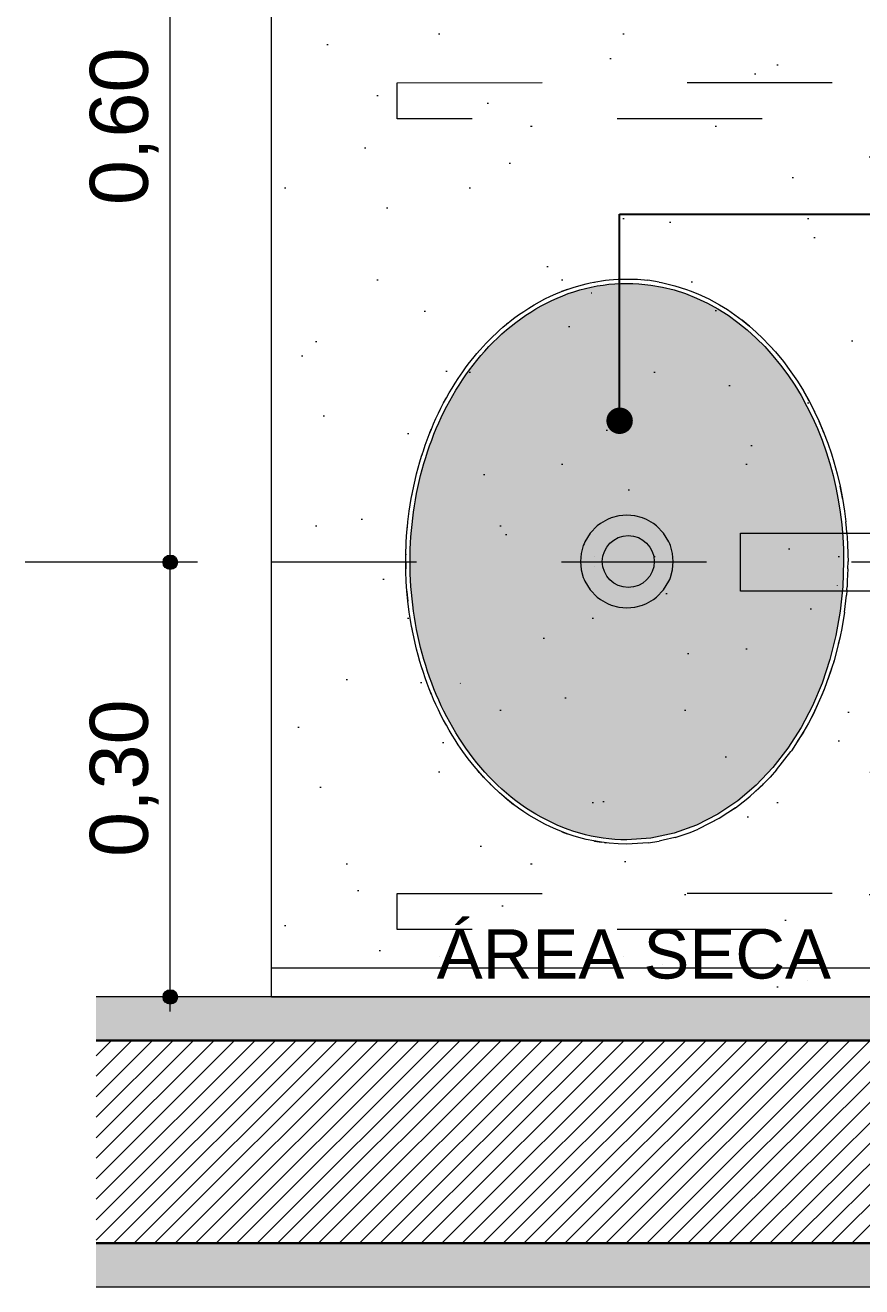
# Model space of a CAD drawing. Header units: metres. Extents: x -1.1 to 45.1, y -1 to 1.8.
# Drawn here: x 8.958 to 9.535, y -0.992 to -0.121 of the extents above; entities that cross this region are included whole.
import ezdxf

# ---------------------------------------------------------------- set-up
doc = ezdxf.new("R2010")
doc.units = ezdxf.units.M
doc.header["$MEASUREMENT"] = 0
doc.linetypes.add('Dashed', pattern=[0.028, 0.018, -0.01])
for name, color, linetype, lineweight, true_color in [('0_Caneta_No__12', 7, 'Continuous', 0, 0x030303), ('COTAS DETALHAMENTO.EXEC_Caneta_No__167', 7, 'Continuous', 0, 0x0035d5), ('COTAS DETALHAMENTO.EXEC_Caneta_No__27', 7, 'Continuous', 0, 0xbd2d17), ('COTAS DETALHAMENTO.EXEC_Caneta_No__97', 7, 'Continuous', 13, 0x6b6b6b), ('EIXO HIDRÁULICO - Executivo.EXEC_Caneta_No__167', 7, 'Continuous', 0, 0x0035d5), ('LOUCAS-METAIS.ARQ_Caneta_No__13', 7, 'Continuous', 0, 0xaaaaaa), ('LOUCAS-METAIS.ARQ_Caneta_No__16', 7, 'Continuous', 0, 0xc9c9c9), ('LOUCAS-METAIS.ARQ_Caneta_No__19', 7, 'Continuous', 0, 0xe9e9e9), ('LOUCAS-METAIS.ARQ_Caneta_No__96', 7, 'Continuous', 0, 0xb6b6b6)]:
    doc.layers.add(name, color=color, linetype=linetype, lineweight=lineweight, true_color=true_color)
doc.layers.add('COTAS DETALHAMENTO.EXEC', color=7, linetype='Continuous')
for name, color, linetype, lineweight in [('PAREDE CONSTRUIR_Caneta_No__241', 7, 'Continuous', 13), ('PAREDE CONSTRUIR_Caneta_No__3', 7, 'Continuous', 30), ('PAREDE CONSTRUIR_Caneta_No__91', 255, 'Continuous', 0)]:
    doc.layers.add(name, color=color, linetype=linetype, lineweight=lineweight)
doc.styles.add('GENERATED_STYLE_1', font='arial.ttf')
doc.dimstyles.new('GENERATED_STYLE__17', dxfattribs={"dimtxt": 0.04, "dimasz": 0.019, "dimexe": 0.18, "dimexo": 0.1, "dimgap": 0, "dimtad": 1, "dimzin": 0, "dimdsep": 46, "dimtxsty": 'GENERATED_STYLE_1', "dimblk": 'ARROWHEAD_11', "dimblk1": 'ARROWHEAD_11', "dimblk2": 'ARROWHEAD_11', "dimcen": 0.09, "dimclrd": 256, "dimclre": 256, "dimclrt": 256, "dimadec": 0, "dimazin": 0, "dimtfac": 1, "dimtdec": 4, "dimtmove": 0, "dimatfit": 3, "dimfxl": 0, "dimtolj": 1, "dimtzin": 0, "dimarcsym": 0})
doc.dimstyles.new('GENERATED_STYLE__19', dxfattribs={"dimtxt": 0.04, "dimasz": 0.019, "dimexe": 0.18, "dimexo": 0.1, "dimgap": 0, "dimtad": 1, "dimzin": 0, "dimdsep": 46, "dimtxsty": 'GENERATED_STYLE_1', "dimblk": 'ARROWHEAD_11', "dimblk1": 'ARROWHEAD_11', "dimblk2": 'ARROWHEAD_11', "dimcen": 0.09, "dimclrd": 256, "dimclre": 256, "dimclrt": 256, "dimadec": 0, "dimazin": 0, "dimtfac": 1, "dimtdec": 4, "dimtmove": 0, "dimatfit": 3, "dimfxl": 0, "dimtolj": 1, "dimtzin": 0, "dimarcsym": 0})
doc.dimstyles.new('GENERATED_STYLE__20', dxfattribs={"dimtxt": 0.18, "dimasz": 0.03648, "dimexe": 0.18, "dimexo": 0.0625, "dimgap": 0, "dimtad": 0, "dimtih": 1, "dimtoh": 1, "dimdec": 4, "dimzin": 0, "dimdsep": 46, "dimcen": 0.09, "dimadec": 0, "dimazin": 0, "dimtfac": 1, "dimtdec": 4, "dimtmove": 0, "dimatfit": 3, "dimldrblk": 'ARROWHEAD_11', "dimfxl": 0, "dimtolj": 1, "dimtzin": 0, "dimarcsym": 0})
pattern_1 = [(45, (9.39229, 0.2758), (-0.0636396, 0.0636396), [0, -0.06, 0, -0.09]), (110, (9.59229, 0.2758), (0.084572, 0.030782), [0, -0.044, 0, -0.076])]

# ---------------------------------------------------------------- blocks, each defined once
blk = doc.blocks.new('*D72', base_point=(9.39229, 0.0758))
at = {"layer": 'COTAS DETALHAMENTO.EXEC_Caneta_No__27', "linetype": 'Continuous', "lineweight": 0, "true_color": 0xbd2d17}
for points in [[(9.79647, -0.77178), (9.79685, -0.77369), (9.79793, -0.77531), (9.79956, -0.7764), (9.80147, -0.77678), (9.80338, -0.7764), (9.80501, -0.77531), (9.80609, -0.77369), (9.80647, -0.77178), (9.80609, -0.76986), (9.80501, -0.76824), (9.80338, -0.76716), (9.80147, -0.76678), (9.79956, -0.76716), (9.79793, -0.76824), (9.79685, -0.76986)], [(9.79647, -0.79178), (9.79685, -0.79369), (9.79793, -0.79531), (9.79956, -0.7964), (9.80147, -0.79678), (9.80338, -0.7964), (9.80501, -0.79531), (9.80609, -0.79369), (9.80647, -0.79178), (9.80609, -0.78986), (9.80501, -0.78824), (9.80338, -0.78716), (9.80147, -0.78678), (9.79956, -0.78716), (9.79793, -0.78824), (9.79685, -0.78986)]]:
    blk.add_hatch(color=22, dxfattribs=at).paths.add_polyline_path(points)
at = {"layer": 'COTAS DETALHAMENTO.EXEC_Caneta_No__27', "color": 22, "linetype": 'Continuous', "lineweight": 0, "true_color": 0xbd2d17}
for p, q in [((9.79647, -0.77178), (9.70147, -0.77178)), ((9.82022, -0.77178), (9.80647, -0.77178)), ((9.80147, -0.78678), (9.80147, -0.77678)), ((9.79647, -0.79178), (9.70147, -0.79178)), ((9.82022, -0.79178), (9.80647, -0.79178)), ((9.80147, -0.80178), (9.80147, -0.79678))]:
    blk.add_line(p, q, dxfattribs=at)
for centre in [(9.80147, -0.77178), (9.80147, -0.79178)]:
    blk.add_circle(centre, 0.005, dxfattribs=at)
at = {"layer": 'COTAS DETALHAMENTO.EXEC_Caneta_No__27', "color": 22, "lineweight": 0, "true_color": 0xbd2d17, "insert": (9.79347, -0.90354), "char_height": 0.04, "attachment_point": 7, "rotation": 90, "style": 'GENERATED_STYLE_1'}
blk.add_mtext('\\A1;{\\pql;\\fArial|b0|i0|c0|p0;\\W1.000000;0,02}', dxfattribs=at)
blk = doc.blocks.new('ARROWHEAD_11')
at = {"color": 0, "linetype": 'Continuous', "lineweight": 0}
blk.add_line((0, 0), (-1, 0), dxfattribs=at)
at = {"color": 0, "linetype": 'Continuous', "lineweight": 0, "const_width": 0.25, "flags": 128}
blk.add_lwpolyline([(-0.125, 0, 1), (0.125, 0, 1)], format="xyb", close=True, dxfattribs=at)
blk = doc.blocks.new('*D73', base_point=(9.39229, 0.0758))
at = {"layer": 'COTAS DETALHAMENTO.EXEC_Caneta_No__27', "linetype": 'Continuous', "lineweight": 0, "true_color": 0xbd2d17}
for points in [[(9.79647, 1.00822), (9.79685, 1.00631), (9.79793, 1.00469), (9.79956, 1.0036), (9.80147, 1.00322), (9.80338, 1.0036), (9.80501, 1.00469), (9.80609, 1.00631), (9.80647, 1.00822), (9.80609, 1.01014), (9.80501, 1.01176), (9.80338, 1.01284), (9.80147, 1.01322), (9.79956, 1.01284), (9.79793, 1.01176), (9.79685, 1.01014)], [(9.79647, -0.77178), (9.79685, -0.77369), (9.79793, -0.77531), (9.79956, -0.7764), (9.80147, -0.77678), (9.80338, -0.7764), (9.80501, -0.77531), (9.80609, -0.77369), (9.80647, -0.77178), (9.80609, -0.76986), (9.80501, -0.76824), (9.80338, -0.76716), (9.80147, -0.76678), (9.79956, -0.76716), (9.79793, -0.76824), (9.79685, -0.76986)]]:
    blk.add_hatch(color=22, dxfattribs=at).paths.add_polyline_path(points)
at = {"layer": 'COTAS DETALHAMENTO.EXEC_Caneta_No__27', "color": 22, "linetype": 'Continuous', "lineweight": 0, "true_color": 0xbd2d17}
for p, q in [((9.80147, 1.01322), (9.80147, 1.01822)), ((9.79647, 1.00822), (9.70147, 1.00822)), ((9.80147, -0.76678), (9.80147, 1.00322)), ((9.82022, 1.00822), (9.80647, 1.00822)), ((9.79647, -0.77178), (9.70147, -0.77178)), ((9.82022, -0.77178), (9.80647, -0.77178))]:
    blk.add_line(p, q, dxfattribs=at)
for centre in [(9.80147, 1.00822), (9.80147, -0.77178)]:
    blk.add_circle(centre, 0.005, dxfattribs=at)
at = {"layer": 'COTAS DETALHAMENTO.EXEC_Caneta_No__27', "color": 22, "lineweight": 0, "true_color": 0xbd2d17, "insert": (9.79347, 0.06484), "char_height": 0.04, "attachment_point": 7, "rotation": 90, "style": 'GENERATED_STYLE_1'}
blk.add_mtext('\\A1;{\\pql;\\fArial|b0|i0|c0|p0;\\W1.000000;1,78}', dxfattribs=at)
blk = doc.blocks.new('*D74', base_point=(9.39229, 0.0758))
at = {"layer": 'COTAS DETALHAMENTO.EXEC_Caneta_No__27', "linetype": 'Continuous', "lineweight": 0, "true_color": 0xbd2d17}
for points in [[(9.86781, 1.00822), (9.86819, 1.00631), (9.86928, 1.00469), (9.8709, 1.0036), (9.87281, 1.00322), (9.87472, 1.0036), (9.87635, 1.00469), (9.87743, 1.00631), (9.87781, 1.00822), (9.87743, 1.01014), (9.87635, 1.01176), (9.87472, 1.01284), (9.87281, 1.01322), (9.8709, 1.01284), (9.86928, 1.01176), (9.86819, 1.01014)], [(9.86781, -0.79178), (9.86819, -0.79369), (9.86928, -0.79531), (9.8709, -0.7964), (9.87281, -0.79678), (9.87472, -0.7964), (9.87635, -0.79531), (9.87743, -0.79369), (9.87781, -0.79178), (9.87743, -0.78986), (9.87635, -0.78824), (9.87472, -0.78716), (9.87281, -0.78678), (9.8709, -0.78716), (9.86928, -0.78824), (9.86819, -0.78986)]]:
    blk.add_hatch(color=22, dxfattribs=at).paths.add_polyline_path(points)
at = {"layer": 'COTAS DETALHAMENTO.EXEC_Caneta_No__27', "color": 22, "linetype": 'Continuous', "lineweight": 0, "true_color": 0xbd2d17}
for p, q in [((9.87281, 1.01322), (9.87281, 1.01822)), ((9.86781, 1.00822), (9.77281, 1.00822)), ((9.87281, -0.78678), (9.87281, 1.00322)), ((9.89156, 1.00822), (9.87781, 1.00822)), ((9.86781, -0.79178), (9.77281, -0.79178)), ((9.89156, -0.79178), (9.87781, -0.79178)), ((9.87281, -0.80178), (9.87281, -0.79678))]:
    blk.add_line(p, q, dxfattribs=at)
for centre in [(9.87281, 1.00822), (9.87281, -0.79178)]:
    blk.add_circle(centre, 0.005, dxfattribs=at)
at = {"layer": 'COTAS DETALHAMENTO.EXEC_Caneta_No__27', "color": 22, "lineweight": 0, "true_color": 0xbd2d17, "insert": (9.86481, 0.05484), "char_height": 0.04, "attachment_point": 7, "rotation": 90, "style": 'GENERATED_STYLE_1'}
blk.add_mtext('\\A1;{\\pql;\\fArial|b0|i0|c0|p0;\\W1.000000;1,80}', dxfattribs=at)
blk = doc.blocks.new('*D75', base_point=(9.39229, 0.0758))
at = {"layer": 'COTAS DETALHAMENTO.EXEC_Caneta_No__167', "linetype": 'Continuous', "lineweight": 0, "true_color": 0x0035d5}
for points in [[(9.0535, -0.49178), (9.05388, -0.49369), (9.05496, -0.49531), (9.05659, -0.4964), (9.0585, -0.49678), (9.06041, -0.4964), (9.06203, -0.49531), (9.06312, -0.49369), (9.0635, -0.49178), (9.06312, -0.48986), (9.06203, -0.48824), (9.06041, -0.48716), (9.0585, -0.48678), (9.05659, -0.48716), (9.05496, -0.48824), (9.05388, -0.48986)], [(9.0535, -0.79178), (9.05388, -0.79369), (9.05496, -0.79531), (9.05659, -0.7964), (9.0585, -0.79678), (9.06041, -0.7964), (9.06203, -0.79531), (9.06312, -0.79369), (9.0635, -0.79178), (9.06312, -0.78986), (9.06203, -0.78824), (9.06041, -0.78716), (9.0585, -0.78678), (9.05659, -0.78716), (9.05496, -0.78824), (9.05388, -0.78986)]]:
    blk.add_hatch(color=162, dxfattribs=at).paths.add_polyline_path(points)
at = {"layer": 'COTAS DETALHAMENTO.EXEC_Caneta_No__167', "color": 162, "linetype": 'Continuous', "lineweight": 0, "true_color": 0x0035d5}
for p, q in [((9.0535, -0.49178), (8.9585, -0.49178)), ((9.07725, -0.49178), (9.0635, -0.49178)), ((9.0585, -0.78678), (9.0585, -0.49678)), ((9.0535, -0.79178), (9.03975, -0.79178)), ((9.1585, -0.79178), (9.0635, -0.79178)), ((9.0585, -0.80178), (9.0585, -0.79678))]:
    blk.add_line(p, q, dxfattribs=at)
for centre in [(9.0585, -0.49178), (9.0585, -0.79178)]:
    blk.add_circle(centre, 0.005, dxfattribs=at)
at = {"layer": 'COTAS DETALHAMENTO.EXEC_Caneta_No__167', "color": 162, "lineweight": 0, "true_color": 0x0035d5, "insert": (9.0505, -0.69516), "char_height": 0.04, "attachment_point": 7, "rotation": 90, "style": 'GENERATED_STYLE_1'}
blk.add_mtext('\\A1;{\\pql;\\fArial|b0|i0|c0|p0;\\W1.000000;0,30}', dxfattribs=at)
blk = doc.blocks.new('*D76', base_point=(9.39229, 0.0758))
at = {"layer": 'COTAS DETALHAMENTO.EXEC_Caneta_No__167', "linetype": 'Continuous', "lineweight": 0, "true_color": 0x0035d5}
for points in [[(9.0535, 0.10798), (9.05388, 0.10607), (9.05496, 0.10444), (9.05659, 0.10336), (9.0585, 0.10298), (9.06041, 0.10336), (9.06203, 0.10444), (9.06312, 0.10607), (9.0635, 0.10798), (9.06312, 0.10989), (9.06203, 0.11152), (9.06041, 0.1126), (9.0585, 0.11298), (9.05659, 0.1126), (9.05496, 0.11152), (9.05388, 0.10989)], [(9.0535, -0.49178), (9.05388, -0.49369), (9.05496, -0.49531), (9.05659, -0.4964), (9.0585, -0.49678), (9.06041, -0.4964), (9.06203, -0.49531), (9.06312, -0.49369), (9.0635, -0.49178), (9.06312, -0.48986), (9.06203, -0.48824), (9.06041, -0.48716), (9.0585, -0.48678), (9.05659, -0.48716), (9.05496, -0.48824), (9.05388, -0.48986)]]:
    blk.add_hatch(color=162, dxfattribs=at).paths.add_polyline_path(points)
at = {"layer": 'COTAS DETALHAMENTO.EXEC_Caneta_No__167', "color": 162, "linetype": 'Continuous', "lineweight": 0, "true_color": 0x0035d5}
for p, q in [((9.0535, 0.10798), (8.9585, 0.10798)), ((9.07725, 0.10798), (9.0635, 0.10798)), ((9.0585, -0.48678), (9.0585, 0.10298)), ((9.0535, -0.49178), (8.9585, -0.49178)), ((9.07725, -0.49178), (9.0635, -0.49178))]:
    blk.add_line(p, q, dxfattribs=at)
for centre in [(9.0585, 0.10798), (9.0585, -0.49178)]:
    blk.add_circle(centre, 0.005, dxfattribs=at)
at = {"layer": 'COTAS DETALHAMENTO.EXEC_Caneta_No__167', "color": 162, "lineweight": 0, "true_color": 0x0035d5, "insert": (9.0505, -0.24528), "char_height": 0.04, "attachment_point": 7, "rotation": 90, "style": 'GENERATED_STYLE_1'}
blk.add_mtext('\\A1;{\\pql;\\fArial|b0|i0|c0|p0;\\W1.000000;0,60}', dxfattribs=at)

msp = doc.modelspace()

# ---------------------------------------------------------------- hatches: boundary and pattern name
at = {"layer": 'LOUCAS-METAIS.ARQ_Caneta_No__16', "linetype": 'Continuous', "lineweight": 0, "true_color": 0xc9c9c9}
h = msp.add_hatch(dxfattribs=at)
h.set_pattern_fill('Haie_OD_LEGENDA_0006', color=9, style=0, pattern_type=2)
h.set_pattern_definition(pattern_1)
h.paths.add_polyline_path([(9.60832, -0.77178), (9.60832, 1.00822), (9.12832, 1.00822), (9.12832, -0.77178)])
h = msp.add_hatch(dxfattribs=at)
h.set_pattern_fill('Haie_OD_LEGENDA_0006', color=9, style=0, pattern_type=2)
h.set_pattern_definition(pattern_1)
h.paths.add_polyline_path([(9.62832, -0.79178), (9.62832, -0.77178), (9.12832, -0.77178), (9.12832, -0.79178)])
at = {"layer": 'LOUCAS-METAIS.ARQ_Caneta_No__19', "linetype": 'Continuous', "lineweight": 0, "true_color": 0x747474}
msp.add_hatch(color=8, dxfattribs=at).paths.add_polyline_path([(9.40592, -0.30386), (9.39793, -0.30188), (9.38983, -0.30045), (9.38163, -0.29958), (9.37749, -0.29936), (9.37338, -0.29929), (9.36926, -0.29936), (9.36513, -0.29958), (9.36101, -0.29994), (9.35693, -0.30045), (9.35287, -0.30109), (9.34883, -0.30187), (9.34482, -0.3028), (9.34085, -0.30386), (9.3369, -0.30505), (9.333, -0.30637), (9.32914, -0.30783), (9.32532, -0.30941), (9.32156, -0.31111), (9.31785, -0.31293), (9.3142, -0.31487), (9.3106, -0.31692), (9.30706, -0.31908), (9.30359, -0.32135), (9.30018, -0.32373), (9.29684, -0.3262), (9.29356, -0.32877), (9.29036, -0.33144), (9.28722, -0.33419), (9.28416, -0.33703), (9.28117, -0.33995), (9.27825, -0.34296), (9.27541, -0.34604), (9.27264, -0.34919), (9.26995, -0.35242), (9.26734, -0.35571), (9.2648, -0.35907), (9.26234, -0.36249), (9.25995, -0.36597), (9.25764, -0.3695), (9.25541, -0.37309), (9.25326, -0.37673), (9.25118, -0.38042), (9.24918, -0.38416), (9.24726, -0.38795), (9.24541, -0.39177), (9.24364, -0.39564), (9.24195, -0.39954), (9.24034, -0.40348), (9.2388, -0.40745), (9.23734, -0.41146), (9.23595, -0.41549), (9.23464, -0.41955), (9.23341, -0.42364), (9.23225, -0.42776), (9.23117, -0.43189), (9.23016, -0.43605), (9.22923, -0.44023), (9.22837, -0.44442), (9.22759, -0.44863), (9.22688, -0.45286), (9.22625, -0.45709), (9.22569, -0.46134), (9.22521, -0.4656), (9.2248, -0.46987), (9.22447, -0.47415), (9.22421, -0.47842), (9.22402, -0.4827), (9.22391, -0.48699), (9.22389, -0.48913), (9.22388, -0.49129), (9.22391, -0.49558), (9.22402, -0.49987), (9.22421, -0.50415), (9.22447, -0.50842), (9.2248, -0.5127), (9.22521, -0.51697), (9.22569, -0.52123), (9.22625, -0.52548), (9.22688, -0.52971), (9.22759, -0.53394), (9.22837, -0.53815), (9.22923, -0.54234), (9.23016, -0.54652), (9.23116, -0.55068), (9.23225, -0.55481), (9.2334, -0.55893), (9.23464, -0.56302), (9.23595, -0.56708), (9.23733, -0.57111), (9.2388, -0.57512), (9.24033, -0.57909), (9.24195, -0.58303), (9.24364, -0.58693), (9.24541, -0.5908), (9.24725, -0.59463), (9.24918, -0.59841), (9.25118, -0.60215), (9.25325, -0.60584), (9.25541, -0.60948), (9.25764, -0.61307), (9.25995, -0.61661), (9.26233, -0.62009), (9.26479, -0.62351), (9.26733, -0.62686), (9.26995, -0.63016), (9.27264, -0.63338), (9.2754, -0.63653), (9.27825, -0.63961), (9.28116, -0.64262), (9.28415, -0.64554), (9.28721, -0.64838), (9.29035, -0.65114), (9.29355, -0.6538), (9.29683, -0.65637), (9.30017, -0.65884), (9.30358, -0.66122), (9.30706, -0.66349), (9.31059, -0.66565), (9.31419, -0.6677), (9.31784, -0.66964), (9.32155, -0.67147), (9.32532, -0.67317), (9.32913, -0.67475), (9.33299, -0.6762), (9.33689, -0.67753), (9.34084, -0.67872), (9.34481, -0.67978), (9.34882, -0.6807), (9.35286, -0.68149), (9.35692, -0.68213), (9.36101, -0.68264), (9.36513, -0.683), (9.36926, -0.68322), (9.37338, -0.68329), (9.38983, -0.68213), (9.40591, -0.67872), (9.42144, -0.67317), (9.43616, -0.66565), (9.44992, -0.65637), (9.4626, -0.64554), (9.47411, -0.63338), (9.48442, -0.62009), (9.4935, -0.60584), (9.50134, -0.5908), (9.50796, -0.57512), (9.51335, -0.55893), (9.51753, -0.54234), (9.5205, -0.52548), (9.52228, -0.50842), (9.52288, -0.49129), (9.52273, -0.48271), (9.52228, -0.47415), (9.52154, -0.46561), (9.5205, -0.4571), (9.51916, -0.44864), (9.51753, -0.44024), (9.51559, -0.4319), (9.51335, -0.42365), (9.5108, -0.4155), (9.50796, -0.40746), (9.5048, -0.39955), (9.50134, -0.39178), (9.49757, -0.38417), (9.4935, -0.37674), (9.48911, -0.36951), (9.48442, -0.36249), (9.47942, -0.35571), (9.47411, -0.3492), (9.46851, -0.34296), (9.4626, -0.33704), (9.4564, -0.33144), (9.44992, -0.32621), (9.44317, -0.32136), (9.43616, -0.31693), (9.42891, -0.31293), (9.42144, -0.30941), (9.41376, -0.30638)])
at = {"layer": 'PAREDE CONSTRUIR_Caneta_No__241', "linetype": 'Continuous', "lineweight": 13}
h = msp.add_hatch(dxfattribs=at)
h.set_pattern_fill('common_brick_0006', style=0, pattern_type=2)
h.set_pattern_definition([(45, (9.39229, 0.0758), (-0.00707107, 0.00707107), [])])
h.paths.add_polyline_path([(9.72832, -0.82178), (9.00735, -0.82178), (9.00735, -0.96178), (9.72832, -0.96178)])
at = {"layer": 'PAREDE CONSTRUIR_Caneta_No__91', "linetype": 'Continuous', "lineweight": 0}
for points in [[(9.72832, -0.79178), (9.00735, -0.79178), (9.00735, -0.82178), (9.72832, -0.82178)], [(9.72832, -0.96178), (9.00735, -0.96178), (9.00735, -0.99178), (9.72832, -0.99178)]]:
    msp.add_hatch(color=255, dxfattribs=at).paths.add_polyline_path(points)

# ---------------------------------------------------------------- linework, layer by layer
at = {"layer": 'COTAS DETALHAMENTO.EXEC_Caneta_No__97', "color": 251, "linetype": 'Dashed', "lineweight": 13, "true_color": 0x6b6b6b, "flags": 128}
for points in [[(9.21499, -0.16081), (9.62831, -0.16067), (9.62832, -0.18567), (9.215, -0.18581)], [(9.21499, -0.72029), (9.62831, -0.72016), (9.62832, -0.74516), (9.215, -0.74529)]]:
    msp.add_lwpolyline(points, close=True, dxfattribs=at)
at = {"layer": 'EIXO HIDRÁULICO - Executivo.EXEC_Caneta_No__167', "color": 162, "linetype": 'Dashed', "lineweight": 0, "true_color": 0x0035d5}
msp.add_line((9.62832, -0.49178), (9.00735, -0.49178), dxfattribs=at)
at = {"layer": 'LOUCAS-METAIS.ARQ_Caneta_No__13', "color": 253, "linetype": 'Continuous', "lineweight": 0, "true_color": 0xaaaaaa, "flags": 128}
for points in [[(9.12832, -0.77178), (9.12832, 1.00822)], [(9.12832, -0.77178), (9.60832, -0.77178)], [(9.12832, -0.79178), (9.12832, -0.77178)], [(9.12832, -0.79178), (9.62832, -0.79178)]]:
    msp.add_lwpolyline(points, dxfattribs=at)
at = {"layer": 'LOUCAS-METAIS.ARQ_Caneta_No__96', "color": 253, "linetype": 'Continuous', "lineweight": 0, "true_color": 0xb6b6b6}
for p, q in [((9.32833, -0.30492), (9.33226, -0.30345)), ((9.32963, -0.30442), (9.32833, -0.30492)), ((9.33226, -0.30345), (9.32963, -0.30442)), ((9.33226, -0.30345), (9.33623, -0.30211)), ((9.33623, -0.30211), (9.34025, -0.30091)), ((9.3369, -0.30505), (9.34085, -0.30386)), ((9.34025, -0.30091), (9.34283, -0.30021)), ((9.34085, -0.30386), (9.34482, -0.3028)), ((9.34283, -0.30021), (9.34542, -0.29957)), ((9.34482, -0.3028), (9.34883, -0.30187)), ((9.34542, -0.29957), (9.34802, -0.29898)), ((9.34802, -0.29898), (9.35064, -0.29845)), ((9.34883, -0.30187), (9.35287, -0.30109)), ((9.35064, -0.29845), (9.35327, -0.29798)), ((9.35064, -0.29845), (9.35111, -0.29836)), ((9.35287, -0.30109), (9.35693, -0.30045)), ((9.35327, -0.29798), (9.35591, -0.29756)), ((9.35591, -0.29756), (9.35856, -0.2972)), ((9.35693, -0.30045), (9.36101, -0.29994)), ((9.35856, -0.2972), (9.36122, -0.2969)), ((9.35889, -0.29716), (9.35881, -0.29717)), ((9.35895, -0.29716), (9.35889, -0.29716)), ((9.36101, -0.29994), (9.36513, -0.29958)), ((9.36122, -0.2969), (9.36426, -0.29664)), ((9.36426, -0.29664), (9.36731, -0.29644)), ((9.36513, -0.29958), (9.36926, -0.29936)), ((9.36731, -0.29644), (9.37035, -0.29633)), ((9.36926, -0.29936), (9.37338, -0.29929)), ((9.37035, -0.29633), (9.37338, -0.29629)), ((9.37338, -0.29629), (9.38065, -0.29651)), ((9.37338, -0.29929), (9.37749, -0.29936)), ((9.37749, -0.29936), (9.38163, -0.29958)), ((9.38065, -0.29651), (9.38792, -0.29717)), ((9.38163, -0.29958), (9.38983, -0.30045)), ((9.38787, -0.29716), (9.38782, -0.29716)), ((9.38789, -0.29717), (9.38787, -0.29716)), ((9.39564, -0.29836), (9.38792, -0.29717)), ((9.38983, -0.30045), (9.39793, -0.30188)), ((9.39564, -0.29836), (9.39729, -0.29868)), ((9.39729, -0.29868), (9.40651, -0.30091)), ((9.39793, -0.30188), (9.40592, -0.30386)), ((9.40592, -0.30386), (9.41376, -0.30638)), ((9.40651, -0.30091), (9.41449, -0.30345)), ((9.41449, -0.30345), (9.41712, -0.30442)), ((9.41712, -0.30442), (9.4223, -0.30652)), ((9.30945, -0.31412), (9.31311, -0.31204)), ((9.31311, -0.31204), (9.31684, -0.31008)), ((9.3142, -0.31487), (9.31785, -0.31293)), ((9.31684, -0.31008), (9.32062, -0.30824)), ((9.31785, -0.31293), (9.32156, -0.31111)), ((9.32062, -0.30824), (9.32445, -0.30652)), ((9.32156, -0.31111), (9.32532, -0.30941)), ((9.32445, -0.30652), (9.32833, -0.30492)), ((9.32532, -0.30941), (9.32914, -0.30783)), ((9.32914, -0.30783), (9.333, -0.30637)), ((9.333, -0.30637), (9.3369, -0.30505)), ((9.3488, -0.30585), (9.34912, -0.30577)), ((9.41376, -0.30638), (9.42144, -0.30941)), ((9.42144, -0.30941), (9.42891, -0.31293)), ((9.4223, -0.30652), (9.42991, -0.31008)), ((9.42891, -0.31293), (9.43616, -0.31693)), ((9.42991, -0.31008), (9.4373, -0.31412)), ((9.29524, -0.32365), (9.29869, -0.3211)), ((9.29869, -0.3211), (9.30221, -0.31867)), ((9.29889, -0.32097), (9.29887, -0.32098)), ((9.29889, -0.32097), (9.29892, -0.32095)), ((9.30018, -0.32373), (9.30359, -0.32135)), ((9.30221, -0.31867), (9.3058, -0.31634)), ((9.30359, -0.32135), (9.30706, -0.31908)), ((9.3058, -0.31634), (9.30945, -0.31412)), ((9.30706, -0.31908), (9.3106, -0.31692)), ((9.3106, -0.31692), (9.3142, -0.31487)), ((9.43616, -0.31693), (9.44317, -0.32136)), ((9.4373, -0.31412), (9.44266, -0.31742)), ((9.44266, -0.31742), (9.44787, -0.32097)), ((9.44317, -0.32136), (9.44992, -0.32621)), ((9.44784, -0.32095), (9.44786, -0.32097)), ((9.44789, -0.32099), (9.44786, -0.32097)), ((9.44787, -0.32097), (9.45293, -0.32474)), ((9.2855, -0.3317), (9.28788, -0.32961)), ((9.28788, -0.32961), (9.29029, -0.32757)), ((9.28886, -0.32878), (9.28892, -0.32872)), ((9.28892, -0.32872), (9.2894, -0.32833)), ((9.29029, -0.32757), (9.29275, -0.32558)), ((9.29099, -0.32699), (9.29029, -0.32757)), ((9.29036, -0.33144), (9.29356, -0.32877)), ((9.29275, -0.32558), (9.29524, -0.32365)), ((9.29356, -0.32877), (9.29684, -0.3262)), ((9.29684, -0.3262), (9.30018, -0.32373)), ((9.44992, -0.32621), (9.4564, -0.33144)), ((9.45293, -0.32474), (9.45783, -0.32873)), ((9.45576, -0.32699), (9.45293, -0.32474)), ((9.45783, -0.32873), (9.45576, -0.32699)), ((9.45783, -0.32873), (9.46258, -0.33292)), ((9.2764, -0.34055), (9.27862, -0.33827)), ((9.27862, -0.33827), (9.28087, -0.33603)), ((9.27959, -0.3373), (9.27938, -0.33751)), ((9.27959, -0.3373), (9.27972, -0.33718)), ((9.28087, -0.33603), (9.28316, -0.33385)), ((9.28117, -0.33995), (9.28416, -0.33703)), ((9.28316, -0.33385), (9.2855, -0.3317)), ((9.28416, -0.33703), (9.28722, -0.33419)), ((9.28722, -0.33419), (9.29036, -0.33144)), ((9.4564, -0.33144), (9.4626, -0.33704)), ((9.46258, -0.33292), (9.46717, -0.3373)), ((9.4626, -0.33704), (9.46851, -0.34296)), ((9.46717, -0.3373), (9.47159, -0.34187)), ((9.26797, -0.3501), (9.27002, -0.34765)), ((9.27002, -0.34765), (9.2721, -0.34524)), ((9.27091, -0.3466), (9.27082, -0.34673)), ((9.27091, -0.3466), (9.27128, -0.34619)), ((9.2721, -0.34524), (9.27423, -0.34287)), ((9.27264, -0.34919), (9.27541, -0.34604)), ((9.27423, -0.34287), (9.2764, -0.34055)), ((9.27454, -0.34254), (9.27423, -0.34287)), ((9.27541, -0.34604), (9.27825, -0.34296)), ((9.27825, -0.34296), (9.28117, -0.33995)), ((9.46851, -0.34296), (9.47411, -0.3492)), ((9.47159, -0.34187), (9.47222, -0.34254)), ((9.47159, -0.34187), (9.47584, -0.34661)), ((9.47222, -0.34254), (9.47584, -0.34661)), ((9.47585, -0.34662), (9.47584, -0.3466)), ((9.47584, -0.34661), (9.48134, -0.3533)), ((9.2621, -0.35767), (9.26402, -0.35511)), ((9.26402, -0.35511), (9.26597, -0.35258)), ((9.2648, -0.35907), (9.26734, -0.35571)), ((9.26597, -0.35258), (9.26797, -0.3501)), ((9.26734, -0.35571), (9.26995, -0.35242)), ((9.26995, -0.35242), (9.27264, -0.34919)), ((9.47411, -0.3492), (9.47942, -0.35571)), ((9.47942, -0.35571), (9.48442, -0.36249)), ((9.48134, -0.3533), (9.48652, -0.36026)), ((9.25494, -0.36816), (9.25709, -0.36485)), ((9.25709, -0.36485), (9.25865, -0.36254)), ((9.25865, -0.36254), (9.26023, -0.36026)), ((9.25995, -0.36597), (9.26234, -0.36249)), ((9.26023, -0.36026), (9.2621, -0.35767)), ((9.26234, -0.36249), (9.2648, -0.35907)), ((9.48442, -0.36249), (9.48911, -0.36951)), ((9.48652, -0.36026), (9.49094, -0.3668)), ((9.25084, -0.37492), (9.25286, -0.37152)), ((9.25162, -0.37358), (9.25138, -0.37401)), ((9.25162, -0.37358), (9.25176, -0.37337)), ((9.25286, -0.37152), (9.25494, -0.36816)), ((9.25326, -0.37673), (9.25541, -0.37309)), ((9.25541, -0.37309), (9.25764, -0.3695)), ((9.25764, -0.3695), (9.25995, -0.36597)), ((9.48911, -0.36951), (9.4935, -0.37674)), ((9.49094, -0.3668), (9.49509, -0.37352)), ((9.49509, -0.37352), (9.49898, -0.38041)), ((9.49861, -0.37973), (9.49509, -0.37352)), ((9.49512, -0.37356), (9.49513, -0.37358)), ((9.24519, -0.38537), (9.24701, -0.38185)), ((9.24701, -0.38185), (9.24889, -0.37836)), ((9.24701, -0.38185), (9.24814, -0.37973)), ((9.24814, -0.37973), (9.24889, -0.37836)), ((9.24889, -0.37836), (9.25084, -0.37492)), ((9.24918, -0.38416), (9.25118, -0.38042)), ((9.25118, -0.38042), (9.25326, -0.37673)), ((9.4935, -0.37674), (9.49757, -0.38417)), ((9.49898, -0.38041), (9.49861, -0.37973)), ((9.49898, -0.38041), (9.5026, -0.38747)), ((9.24175, -0.39253), (9.24344, -0.38893)), ((9.24344, -0.38893), (9.24519, -0.38537)), ((9.24364, -0.39564), (9.24541, -0.39177)), ((9.24399, -0.38782), (9.24408, -0.38761)), ((9.24408, -0.38761), (9.2443, -0.38718)), ((9.24541, -0.39177), (9.24726, -0.38795)), ((9.24726, -0.38795), (9.24918, -0.38416)), ((9.49757, -0.38417), (9.50134, -0.39178)), ((9.50134, -0.39178), (9.5048, -0.39955)), ((9.5026, -0.38747), (9.50596, -0.39467)), ((9.50263, -0.38753), (9.50267, -0.38761)), ((9.50267, -0.38761), (9.50274, -0.38777)), ((9.23709, -0.40353), (9.23858, -0.39983)), ((9.23828, -0.40056), (9.23858, -0.39983)), ((9.23858, -0.39983), (9.24013, -0.39616)), ((9.24013, -0.39616), (9.24175, -0.39253)), ((9.24034, -0.40348), (9.24195, -0.39954)), ((9.24195, -0.39954), (9.24364, -0.39564)), ((9.5048, -0.39955), (9.50796, -0.40746)), ((9.50847, -0.40056), (9.50596, -0.39467)), ((9.50596, -0.39467), (9.50906, -0.40201)), ((9.23431, -0.411), (9.23567, -0.40725)), ((9.23567, -0.40725), (9.23709, -0.40353)), ((9.23734, -0.41146), (9.2388, -0.40745)), ((9.23755, -0.40238), (9.23761, -0.40223)), ((9.23761, -0.40223), (9.23828, -0.40056)), ((9.2388, -0.40745), (9.24034, -0.40348)), ((9.50796, -0.40746), (9.5108, -0.4155)), ((9.50906, -0.40201), (9.50847, -0.40056)), ((9.50906, -0.40201), (9.51189, -0.40947)), ((9.50908, -0.40206), (9.50915, -0.40223)), ((9.50915, -0.40223), (9.50922, -0.40242)), ((9.2318, -0.41859), (9.23302, -0.41478)), ((9.2322, -0.41733), (9.23205, -0.4178)), ((9.2322, -0.41733), (9.23227, -0.41712)), ((9.23302, -0.41478), (9.23431, -0.411)), ((9.23464, -0.41955), (9.23595, -0.41549)), ((9.23595, -0.41549), (9.23734, -0.41146)), ((9.5108, -0.4155), (9.51335, -0.42365)), ((9.51189, -0.40947), (9.51446, -0.41703)), ((9.51446, -0.41703), (9.51611, -0.42241)), ((9.51453, -0.41724), (9.51456, -0.41733)), ((9.22835, -0.43081), (9.22945, -0.4266)), ((9.22945, -0.4266), (9.23064, -0.42241)), ((9.23064, -0.42241), (9.2318, -0.41859)), ((9.23225, -0.42776), (9.23341, -0.42364)), ((9.23341, -0.42364), (9.23464, -0.41955)), ((9.51335, -0.42365), (9.51559, -0.4319)), ((9.51611, -0.42241), (9.51841, -0.43081)), ((9.22636, -0.43929), (9.22731, -0.43504)), ((9.22731, -0.43504), (9.22835, -0.43081)), ((9.23016, -0.43605), (9.23117, -0.43189)), ((9.23117, -0.43189), (9.23225, -0.42776)), ((9.51559, -0.4319), (9.51753, -0.44024)), ((9.51841, -0.43081), (9.52039, -0.43929)), ((9.22468, -0.44785), (9.22548, -0.44356)), ((9.22521, -0.44499), (9.22548, -0.44356)), ((9.22548, -0.44356), (9.22636, -0.43929)), ((9.22837, -0.44442), (9.22923, -0.44023)), ((9.22923, -0.44023), (9.23016, -0.43605)), ((9.51753, -0.44024), (9.51916, -0.44864)), ((9.52155, -0.44499), (9.52039, -0.43929)), ((9.52039, -0.43929), (9.52207, -0.44785)), ((9.22331, -0.45647), (9.22396, -0.45215)), ((9.22396, -0.45215), (9.22468, -0.44785)), ((9.22468, -0.44785), (9.22521, -0.44499)), ((9.22688, -0.45286), (9.22759, -0.44863)), ((9.22759, -0.44863), (9.22837, -0.44442)), ((9.51916, -0.44864), (9.5205, -0.4571)), ((9.52207, -0.44785), (9.52155, -0.44499)), ((9.52207, -0.44785), (9.52344, -0.45647)), ((9.22237, -0.46395), (9.22281, -0.46021)), ((9.22281, -0.46021), (9.22331, -0.45647)), ((9.22521, -0.4656), (9.22569, -0.46134)), ((9.22569, -0.46134), (9.22625, -0.45709)), ((9.22625, -0.45709), (9.22688, -0.45286)), ((9.36249, -0.4612), (9.35992, -0.46225)), ((9.36787, -0.45977), (9.36249, -0.4612)), ((9.37338, -0.45929), (9.36787, -0.45977)), ((9.37888, -0.45977), (9.37338, -0.45929)), ((9.38426, -0.4612), (9.37888, -0.45977)), ((9.38683, -0.46225), (9.38426, -0.4612)), ((9.5205, -0.4571), (9.52154, -0.46561)), ((9.52344, -0.45647), (9.52438, -0.4639)), ((9.22172, -0.47076), (9.22202, -0.46735)), ((9.22196, -0.46803), (9.22202, -0.46735)), ((9.22202, -0.46735), (9.22237, -0.46395)), ((9.22447, -0.47415), (9.2248, -0.46987)), ((9.2248, -0.46987), (9.22521, -0.4656)), ((9.35287, -0.46673), (9.34802, -0.47176)), ((9.35508, -0.46504), (9.35287, -0.46673)), ((9.35992, -0.46225), (9.35508, -0.46504)), ((9.39167, -0.46504), (9.38683, -0.46225)), ((9.39389, -0.46673), (9.39167, -0.46504)), ((9.39873, -0.47176), (9.39389, -0.46673)), ((9.52154, -0.46561), (9.52228, -0.47415)), ((9.5248, -0.46803), (9.52438, -0.4639)), ((9.52508, -0.47136), (9.5248, -0.46803)), ((9.22109, -0.48101), (9.22125, -0.47759)), ((9.22125, -0.47759), (9.22146, -0.47417)), ((9.22146, -0.47417), (9.22172, -0.47076)), ((9.22167, -0.4713), (9.22169, -0.47114)), ((9.22167, -0.47136), (9.22167, -0.4713)), ((9.22402, -0.4827), (9.22421, -0.47842)), ((9.22421, -0.47842), (9.22447, -0.47415)), ((9.34439, -0.47773), (9.34383, -0.479)), ((9.34802, -0.47176), (9.34439, -0.47773)), ((9.40236, -0.47773), (9.39873, -0.47176)), ((9.40292, -0.479), (9.40236, -0.47773)), ((9.52228, -0.47415), (9.52273, -0.48271)), ((9.52508, -0.4713), (9.52508, -0.47131)), ((9.52508, -0.47132), (9.52508, -0.47136)), ((9.52508, -0.47136), (9.52557, -0.47883)), ((9.52557, -0.47883), (9.52583, -0.48632)), ((9.2209, -0.48786), (9.22097, -0.48443)), ((9.22093, -0.4862), (9.22092, -0.48676)), ((9.22093, -0.4862), (9.22094, -0.486)), ((9.22097, -0.48443), (9.22109, -0.48101)), ((9.22389, -0.48913), (9.22391, -0.48699)), ((9.22391, -0.48699), (9.22402, -0.4827)), ((9.34187, -0.48566), (9.34138, -0.49129)), ((9.34332, -0.4803), (9.34187, -0.48566)), ((9.34383, -0.479), (9.34332, -0.4803)), ((9.40343, -0.4803), (9.40292, -0.479)), ((9.40488, -0.48566), (9.40343, -0.4803)), ((9.40538, -0.49129), (9.40488, -0.48566)), ((9.52273, -0.48271), (9.52288, -0.49129)), ((9.52582, -0.48612), (9.52582, -0.4862)), ((9.52582, -0.48625), (9.52582, -0.4862)), ((9.52583, -0.48632), (9.52588, -0.49129)), ((9.22088, -0.49129), (9.2209, -0.48786)), ((9.22088, -0.49129), (9.22093, -0.49638)), ((9.22097, -0.49815), (9.22088, -0.49129)), ((9.22388, -0.49129), (9.22389, -0.48913)), ((9.22391, -0.49558), (9.22388, -0.49129)), ((9.22402, -0.49987), (9.22391, -0.49558)), ((9.34138, -0.49129), (9.34187, -0.49692)), ((9.35115, -0.48777), (9.35115, -0.48783)), ((9.35115, -0.49475), (9.35115, -0.49481)), ((9.40488, -0.49692), (9.40538, -0.49129)), ((9.52288, -0.49129), (9.52228, -0.50842)), ((9.52582, -0.49638), (9.52588, -0.49129)), ((9.22095, -0.49687), (9.22093, -0.49638)), ((9.22125, -0.50499), (9.22097, -0.49815)), ((9.22421, -0.50415), (9.22402, -0.49987)), ((9.22447, -0.50842), (9.22421, -0.50415)), ((9.34187, -0.49692), (9.34332, -0.50227)), ((9.34332, -0.50227), (9.34383, -0.50357)), ((9.34383, -0.50357), (9.34439, -0.50485)), ((9.34439, -0.50485), (9.34802, -0.51081)), ((9.39873, -0.51081), (9.40236, -0.50485)), ((9.40236, -0.50485), (9.40292, -0.50357)), ((9.40292, -0.50357), (9.40343, -0.50227)), ((9.40343, -0.50227), (9.40488, -0.49692)), ((9.52541, -0.50461), (9.52527, -0.50874)), ((9.52582, -0.49638), (9.52541, -0.50461)), ((9.22172, -0.51182), (9.22125, -0.50499)), ((9.22167, -0.51128), (9.22166, -0.51098)), ((9.2217, -0.51158), (9.22167, -0.51128)), ((9.22172, -0.51182), (9.22196, -0.51454)), ((9.22237, -0.51863), (9.22172, -0.51182)), ((9.2248, -0.5127), (9.22447, -0.50842)), ((9.22521, -0.51697), (9.2248, -0.5127)), ((9.34802, -0.51081), (9.35287, -0.51585)), ((9.39389, -0.51585), (9.39873, -0.51081)), ((9.51844, -0.50791), (9.51843, -0.508)), ((9.52228, -0.50842), (9.5205, -0.52548)), ((9.52508, -0.51128), (9.5248, -0.51454)), ((9.52511, -0.51074), (9.52508, -0.51128)), ((9.52511, -0.51074), (9.52527, -0.50874)), ((9.22196, -0.51454), (9.22237, -0.51863)), ((9.22331, -0.52611), (9.22237, -0.51863)), ((9.22569, -0.52123), (9.22521, -0.51697)), ((9.22625, -0.52548), (9.22569, -0.52123)), ((9.35287, -0.51585), (9.35508, -0.51754)), ((9.35508, -0.51754), (9.35992, -0.52032)), ((9.35992, -0.52032), (9.36249, -0.52138)), ((9.36249, -0.52138), (9.36787, -0.52281)), ((9.37888, -0.52281), (9.38426, -0.52138)), ((9.38426, -0.52138), (9.38683, -0.52032)), ((9.38683, -0.52032), (9.39167, -0.51754)), ((9.39167, -0.51754), (9.39389, -0.51585)), ((9.52344, -0.52611), (9.5248, -0.51454)), ((9.22396, -0.53042), (9.22331, -0.52611)), ((9.22468, -0.53473), (9.22396, -0.53042)), ((9.22688, -0.52971), (9.22625, -0.52548)), ((9.22759, -0.53394), (9.22688, -0.52971)), ((9.36787, -0.52281), (9.37338, -0.52329)), ((9.37338, -0.52329), (9.37888, -0.52281)), ((9.5205, -0.52548), (9.51753, -0.54234)), ((9.52344, -0.52611), (9.52155, -0.53759)), ((9.22521, -0.53759), (9.22468, -0.53473)), ((9.22548, -0.53901), (9.22468, -0.53473)), ((9.22548, -0.53901), (9.22521, -0.53759)), ((9.22636, -0.54329), (9.22548, -0.53901)), ((9.22837, -0.53815), (9.22759, -0.53394)), ((9.22923, -0.54234), (9.22837, -0.53815)), ((9.52155, -0.53759), (9.52044, -0.54308)), ((9.22731, -0.54754), (9.22636, -0.54329)), ((9.22835, -0.55177), (9.22731, -0.54754)), ((9.23016, -0.54652), (9.22923, -0.54234)), ((9.23116, -0.55068), (9.23016, -0.54652)), ((9.51753, -0.54234), (9.51335, -0.55893)), ((9.52044, -0.54308), (9.51623, -0.55977)), ((9.52039, -0.54329), (9.51912, -0.54832)), ((9.52039, -0.54329), (9.52042, -0.54315)), ((9.22945, -0.55598), (9.22835, -0.55177)), ((9.23064, -0.56017), (9.22945, -0.55598)), ((9.23225, -0.55481), (9.23116, -0.55068)), ((9.2334, -0.55893), (9.23225, -0.55481)), ((9.2318, -0.56399), (9.23064, -0.56017)), ((9.23302, -0.56779), (9.2318, -0.56399)), ((9.23205, -0.56477), (9.2322, -0.56525)), ((9.23228, -0.56547), (9.2322, -0.56525)), ((9.23464, -0.56302), (9.2334, -0.55893)), ((9.23595, -0.56708), (9.23464, -0.56302)), ((9.51335, -0.55893), (9.50796, -0.57512)), ((9.5148, -0.56448), (9.50943, -0.57965)), ((9.51456, -0.56525), (9.51192, -0.57261)), ((9.51456, -0.56525), (9.51474, -0.56464)), ((9.51623, -0.55977), (9.5148, -0.56448)), ((9.51611, -0.56017), (9.51623, -0.55977)), ((9.23431, -0.57157), (9.23302, -0.56779)), ((9.23567, -0.57533), (9.23431, -0.57157)), ((9.23733, -0.57111), (9.23595, -0.56708)), ((9.2388, -0.57512), (9.23733, -0.57111)), ((9.23709, -0.57905), (9.23567, -0.57533)), ((9.23858, -0.58275), (9.23709, -0.57905)), ((9.23761, -0.58035), (9.23755, -0.5802)), ((9.23828, -0.58202), (9.23761, -0.58035)), ((9.23858, -0.58275), (9.23828, -0.58202)), ((9.24013, -0.58641), (9.23858, -0.58275)), ((9.24033, -0.57909), (9.2388, -0.57512)), ((9.24195, -0.58303), (9.24033, -0.57909)), ((9.24364, -0.58693), (9.24195, -0.58303)), ((9.25853, -0.57529), (9.25864, -0.57555)), ((9.50796, -0.57512), (9.50134, -0.5908)), ((9.50943, -0.57965), (9.50298, -0.59433)), ((9.50298, -0.59433), (9.50847, -0.58202)), ((9.50847, -0.58202), (9.50943, -0.57965)), ((9.50917, -0.58028), (9.50915, -0.58035)), ((9.24175, -0.59005), (9.24013, -0.58641)), ((9.24344, -0.59365), (9.24175, -0.59005)), ((9.24541, -0.5908), (9.24364, -0.58693)), ((9.24725, -0.59463), (9.24541, -0.5908)), ((9.50134, -0.5908), (9.4935, -0.60584)), ((9.24519, -0.59721), (9.24344, -0.59365)), ((9.24408, -0.59497), (9.24399, -0.59476)), ((9.2443, -0.59539), (9.24408, -0.59497)), ((9.24701, -0.60073), (9.24519, -0.59721)), ((9.24918, -0.59841), (9.24725, -0.59463)), ((9.25118, -0.60215), (9.24918, -0.59841)), ((9.50298, -0.59433), (9.49861, -0.60285)), ((9.50267, -0.59497), (9.49861, -0.60285)), ((9.50278, -0.59473), (9.50267, -0.59497)), ((9.24889, -0.60422), (9.24701, -0.60073)), ((9.24814, -0.60285), (9.24701, -0.60073)), ((9.24889, -0.60422), (9.24814, -0.60285)), ((9.25084, -0.60766), (9.24889, -0.60422)), ((9.25286, -0.61106), (9.25084, -0.60766)), ((9.25325, -0.60584), (9.25118, -0.60215)), ((9.25138, -0.60857), (9.25162, -0.60899)), ((9.25176, -0.60921), (9.25162, -0.60899)), ((9.25541, -0.60948), (9.25325, -0.60584)), ((9.4935, -0.60584), (9.48442, -0.62009)), ((9.49547, -0.60843), (9.48687, -0.62181)), ((9.49513, -0.60899), (9.49089, -0.61556)), ((9.49513, -0.60899), (9.49536, -0.6086)), ((9.49861, -0.60285), (9.49547, -0.60843)), ((9.25494, -0.61442), (9.25286, -0.61106)), ((9.25709, -0.61773), (9.25494, -0.61442)), ((9.25764, -0.61307), (9.25541, -0.60948)), ((9.26023, -0.62231), (9.25709, -0.61773)), ((9.25995, -0.61661), (9.25764, -0.61307)), ((9.26233, -0.62009), (9.25995, -0.61661)), ((9.26402, -0.62747), (9.26023, -0.62231)), ((9.26479, -0.62351), (9.26233, -0.62009)), ((9.26733, -0.62686), (9.26479, -0.62351)), ((9.48442, -0.62009), (9.47411, -0.63338)), ((9.47666, -0.63502), (9.48652, -0.62231)), ((9.48652, -0.62231), (9.48687, -0.62181)), ((9.26797, -0.63248), (9.26402, -0.62747)), ((9.26995, -0.63016), (9.26733, -0.62686)), ((9.2721, -0.63734), (9.26797, -0.63248)), ((9.27264, -0.63338), (9.26995, -0.63016)), ((9.27053, -0.63549), (9.27091, -0.63598)), ((9.2754, -0.63653), (9.27264, -0.63338)), ((9.47411, -0.63338), (9.4626, -0.64554)), ((9.47666, -0.63502), (9.47222, -0.64004)), ((9.27163, -0.63678), (9.27091, -0.63598)), ((9.27454, -0.64004), (9.2721, -0.63734)), ((9.2764, -0.64203), (9.2721, -0.63734)), ((9.2764, -0.64203), (9.27454, -0.64004)), ((9.27825, -0.63961), (9.2754, -0.63653)), ((9.28087, -0.64654), (9.2764, -0.64203)), ((9.28116, -0.64262), (9.27825, -0.63961)), ((9.27834, -0.64399), (9.27959, -0.64528)), ((9.28415, -0.64554), (9.28116, -0.64262)), ((9.47222, -0.64004), (9.46791, -0.64453)), ((9.47584, -0.63598), (9.47605, -0.63571)), ((9.27995, -0.64562), (9.27959, -0.64528)), ((9.2855, -0.65087), (9.28087, -0.64654)), ((9.28721, -0.64838), (9.28415, -0.64554)), ((9.29029, -0.65501), (9.2855, -0.65087)), ((9.29035, -0.65114), (9.28721, -0.64838)), ((9.29355, -0.6538), (9.29035, -0.65114)), ((9.4626, -0.64554), (9.44992, -0.65637)), ((9.46791, -0.64453), (9.45848, -0.6533)), ((9.46717, -0.64528), (9.46238, -0.64967)), ((9.46717, -0.64528), (9.46765, -0.64478)), ((9.28892, -0.65386), (9.28841, -0.65338)), ((9.28996, -0.65472), (9.28892, -0.65386)), ((9.29524, -0.65893), (9.29029, -0.65501)), ((9.29029, -0.65501), (9.29099, -0.65558)), ((9.29099, -0.65558), (9.29524, -0.65893)), ((9.29683, -0.65637), (9.29355, -0.6538)), ((9.29869, -0.66148), (9.29524, -0.65893)), ((9.30017, -0.65884), (9.29683, -0.65637)), ((9.30221, -0.66391), (9.29869, -0.66148)), ((9.30358, -0.66122), (9.30017, -0.65884)), ((9.30706, -0.66349), (9.30358, -0.66122)), ((9.44992, -0.65637), (9.43616, -0.66565)), ((9.44839, -0.66124), (9.43768, -0.66824)), ((9.44786, -0.66161), (9.44187, -0.6655)), ((9.44786, -0.66161), (9.44816, -0.66139)), ((9.44839, -0.66124), (9.45576, -0.65558)), ((9.45576, -0.65558), (9.45848, -0.6533)), ((9.45793, -0.65376), (9.45783, -0.65386)), ((9.3058, -0.66624), (9.30221, -0.66391)), ((9.30945, -0.66846), (9.3058, -0.66624)), ((9.31059, -0.66565), (9.30706, -0.66349)), ((9.31311, -0.67054), (9.30945, -0.66846)), ((9.31419, -0.6677), (9.31059, -0.66565)), ((9.31784, -0.66964), (9.31419, -0.6677)), ((9.32155, -0.67147), (9.31784, -0.66964)), ((9.43616, -0.66565), (9.42144, -0.67317)), ((9.43768, -0.66824), (9.42261, -0.67593)), ((9.4373, -0.66846), (9.42261, -0.67593)), ((9.4373, -0.66846), (9.43768, -0.66824)), ((9.31684, -0.6725), (9.31311, -0.67054)), ((9.32062, -0.67434), (9.31684, -0.6725)), ((9.32445, -0.67606), (9.32062, -0.67434)), ((9.32532, -0.67317), (9.32155, -0.67147)), ((9.32833, -0.67766), (9.32445, -0.67606)), ((9.32913, -0.67475), (9.32532, -0.67317)), ((9.32833, -0.67766), (9.32963, -0.67816)), ((9.33226, -0.67913), (9.32833, -0.67766)), ((9.33299, -0.6762), (9.32913, -0.67475)), ((9.32963, -0.67816), (9.33226, -0.67913)), ((9.33689, -0.67753), (9.33299, -0.6762)), ((9.34084, -0.67872), (9.33689, -0.67753)), ((9.34481, -0.67978), (9.34084, -0.67872)), ((9.40591, -0.67872), (9.38983, -0.68213)), ((9.42144, -0.67317), (9.40591, -0.67872)), ((9.40673, -0.68161), (9.41712, -0.67816)), ((9.41712, -0.67816), (9.42261, -0.67593)), ((9.4223, -0.67606), (9.42238, -0.67602)), ((9.33623, -0.68047), (9.33226, -0.67913)), ((9.34025, -0.68167), (9.33623, -0.68047)), ((9.34542, -0.68301), (9.34025, -0.68167)), ((9.34882, -0.6807), (9.34481, -0.67978)), ((9.35064, -0.68413), (9.34542, -0.68301)), ((9.35286, -0.68149), (9.34882, -0.6807)), ((9.35111, -0.68422), (9.35064, -0.68413)), ((9.35591, -0.68502), (9.35064, -0.68413)), ((9.35111, -0.68422), (9.35591, -0.68502)), ((9.35692, -0.68213), (9.35286, -0.68149)), ((9.36122, -0.68567), (9.35591, -0.68502)), ((9.36101, -0.68264), (9.35692, -0.68213)), ((9.35794, -0.68527), (9.35889, -0.68541)), ((9.35934, -0.68544), (9.35889, -0.68541)), ((9.36513, -0.683), (9.36101, -0.68264)), ((9.36731, -0.68613), (9.36122, -0.68567)), ((9.36926, -0.68322), (9.36513, -0.683)), ((9.37338, -0.68629), (9.36731, -0.68613)), ((9.37338, -0.68329), (9.36926, -0.68322)), ((9.38983, -0.68213), (9.37338, -0.68329)), ((9.38796, -0.6854), (9.37338, -0.68629)), ((9.38787, -0.68541), (9.38792, -0.68541)), ((9.38796, -0.6854), (9.39564, -0.68422)), ((9.39838, -0.68367), (9.39564, -0.68422)), ((9.40651, -0.68167), (9.39838, -0.68367)), ((9.40673, -0.68161), (9.40651, -0.68167))]:
    msp.add_line(p, q, dxfattribs=at)
msp.add_lwpolyline([(9.45169, -0.51178), (9.45169, -0.47178), (9.58669, -0.47178), (9.58669, -0.51178)], close=True, dxfattribs=at)
msp.add_circle((9.37435, -0.49129), 0.01791, dxfattribs=at)
at = {"layer": 'PAREDE CONSTRUIR_Caneta_No__241', "color": 7, "linetype": 'Continuous', "lineweight": 13}
for points in [[(9.72832, -0.79178), (9.00735, -0.79178)], [(9.00735, -0.99178), (9.72832, -0.99178)]]:
    msp.add_lwpolyline(points, dxfattribs=at)
at = {"layer": 'PAREDE CONSTRUIR_Caneta_No__3', "color": 7, "linetype": 'Continuous', "lineweight": 30}
for p, q in [((9.72832, -0.82178), (9.00735, -0.82178)), ((9.00735, -0.96178), (9.72832, -0.96178))]:
    msp.add_line(p, q, dxfattribs=at)

# ---------------------------------------------------------------- texts
at = {"layer": '0_Caneta_No__12', "color": 18, "linetype": 'Continuous', "lineweight": 0, "true_color": 0x030303, "insert": (9.3782, -0.77956), "char_height": 0.034, "attachment_point": 8, "style": 'GENERATED_STYLE_1'}
msp.add_mtext('\\A1;{\\pqc;\\fArial|b0|i0|c0|p0;\\W1.000000;ÁREA \\fArial|b0|i0|c0|p0;\\W1.000000;SECA}', dxfattribs=at)

# ---------------------------------------------------------------- dimensions: what is measured, and where the dimension line sits
at = {"layer": 'COTAS DETALHAMENTO.EXEC', "color": 22, "linetype": 'Continuous', "lineweight": 0, "true_color": 0xbd2d17}
for base, p1, p2, picture, middle in [((9.80147, 1.00822), (9.60832, -0.77178), (9.12832, 1.00822), '*D73', (9.77347, 0.11662)), ((9.87281, 1.00822), (9.12832, -0.79178), (9.12832, 1.00822), '*D74', (9.84481, 0.10662)), ((9.80147, -0.77178), (9.12832, -0.79178), (9.60832, -0.77178), '*D72', (9.77347, -0.85176))]:
    dim = msp.add_linear_dim(base=base, p1=p1, p2=p2, angle=90, dimstyle='GENERATED_STYLE__19', dxfattribs=at)
    dim.commit()
    dim.dimension.update_dxf_attribs({"geometry": picture, "text_midpoint": middle, "dimtype": 160, "text_rotation": 90})
at = {"layer": 'COTAS DETALHAMENTO.EXEC', "color": 162, "linetype": 'Continuous', "lineweight": 0, "true_color": 0x0035d5}
for base, p1, p2, picture, middle in [((9.0585, 0.10798), (9.00735, -0.49178), (9.00735, 0.10798), '*D76', (9.0305, -0.1935)), ((9.0585, -0.49178), (9.12832, -0.79178), (9.00735, -0.49178), '*D75', (9.0305, -0.64338))]:
    dim = msp.add_linear_dim(base=base, p1=p1, p2=p2, angle=90, dimstyle='GENERATED_STYLE__17', dxfattribs=at)
    dim.commit()
    dim.dimension.update_dxf_attribs({"geometry": picture, "text_midpoint": middle, "dimtype": 160, "text_rotation": 90})

# ---------------------------------------------------------------- leaders
at = {"layer": 'COTAS DETALHAMENTO.EXEC_Caneta_No__27', "color": 22, "linetype": 'Continuous', "lineweight": 0, "true_color": 0xbd2d17, "annotation_type": 0, "has_hookline": 1, "hookline_direction": 0, "text_width": 0.39744}
msp.add_leader([(9.36838, -0.39412), (9.36838, -0.25148), (9.91896, -0.25148)], dimstyle='GENERATED_STYLE__20', dxfattribs=at)

doc.saveas('drawing.dxf')
